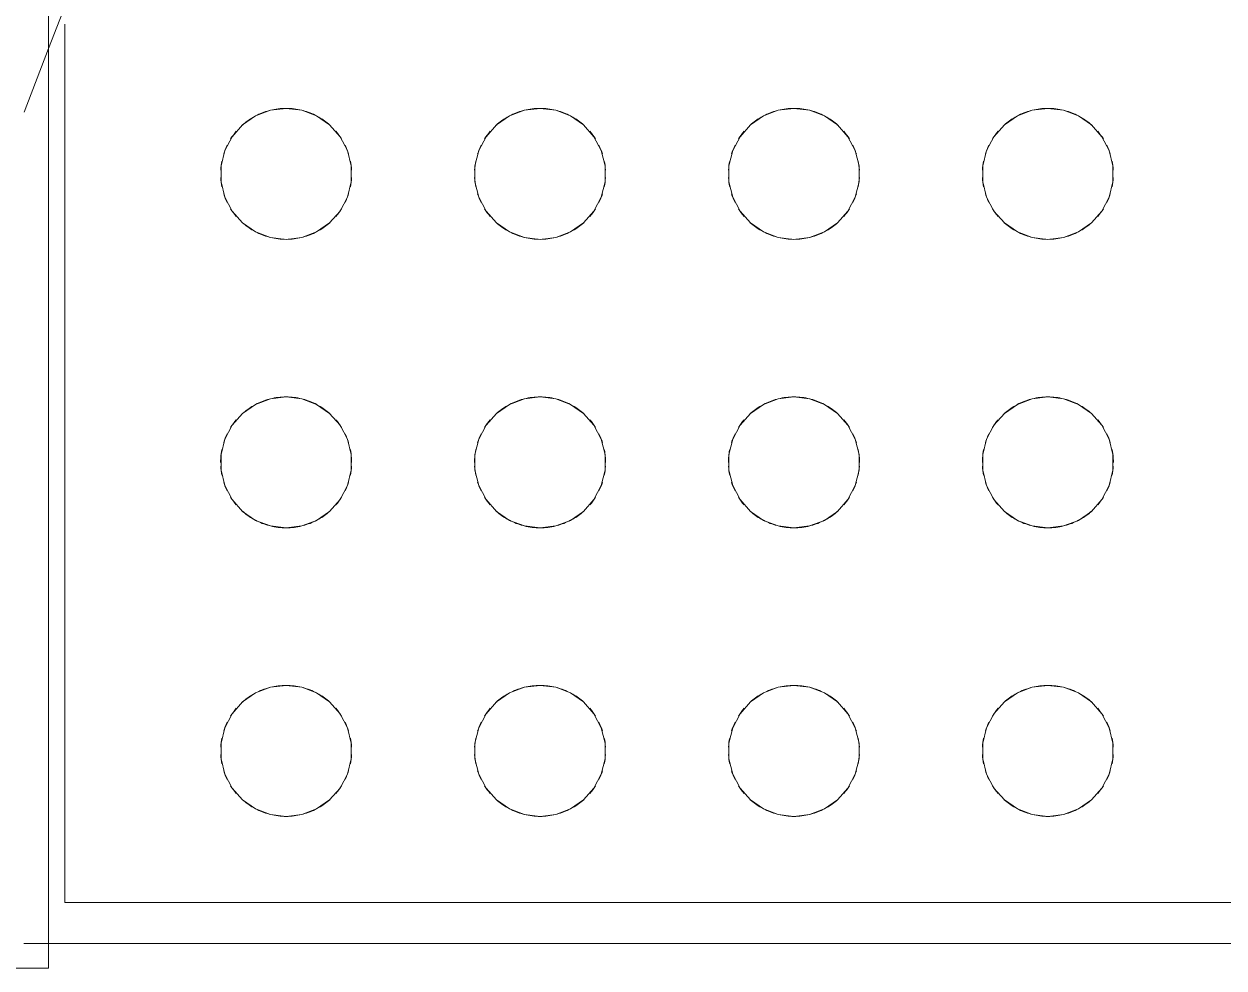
# Model space of a CAD drawing. Header units: metres. Extents: x 147 to 427, y -16 to 162.
# Drawn here: x 177.1036 to 177.2501, y 82.9957 to 83.111 of the extents above; entities that cross this region are included whole.
import ezdxf

# ---------------------------------------------------------------- set-up
doc = ezdxf.new("R2010")
doc.units = ezdxf.units.M
doc.layers.add('P-SANR-FIXT', color=7, linetype='Continuous', lineweight=5)

# ---------------------------------------------------------------- blocks, each defined once
blk = doc.blocks.new('UT_Bebedouro Industrial - UT_Bebedouro Industrial-3662647-BANHEIROS E VESTIÁRIO')
at = {"layer": 'P-SANR-FIXT', "color": 9, "true_color": 0xc0c0c0}
for p, q in [((-0.343, 0.2429999999999996), (-0.343, -0.2430000000000004)), ((-0.343, -0.2430000000000004), (0.343, -0.2430000000000004)), ((-0.34, -0.4900000000000003), (-0.34, -0.2429868228404129)), ((-0.2171874999999019, -0.2481896415831281), (-0.2306532765568542, -0.2430000000001916)), ((-0.3350000000000001, -0.4850000000000004), (-0.3350000000000001, -0.2450000000000004)), ((-0.3350000000000001, -0.2450000000000004), (-0.2276793055229193, -0.2450000000000004))]:
    blk.add_line(p, q, dxfattribs=at)
at = {"layer": 'P-SANR-FIXT', "color": 254, "true_color": 0xd3d3d3}
for p, q in [((-0.343, -0.2430000000000004), (-0.343, 0.2429999999999996)), ((-0.34, -0.2429868228404129), (-0.34, -0.2400000000000004)), ((-0.2306532765568542, -0.2430000000001916), (-0.2384374999998927, -0.240000000000188)), ((0.343, -0.2430000000000004), (-0.343, -0.2430000000000004)), ((-0.34, -0.2429868228404131), (-0.34, -0.4900000000000005)), ((-0.335, -0.4850000000000004), (-0.335, -0.2450000000000006)), ((-0.2276793055229192, -0.2450000000000006), (-0.335, -0.2450000000000006))]:
    blk.add_line(p, q, dxfattribs=at)
at = {"layer": 'P-SANR-FIXT', "color": 254, "true_color": 0xe0e0e0}
blk.add_line((-0.34, -0.2400000000000005), (-0.34, -0.2429868228404131), dxfattribs=at)
at = {"layer": 'P-SANR-FIXT', "color": 9, "true_color": 0xc0c0c0, "flags": 128}
for points in [[(-0.3244757998301549, -0.2720000002093605), (-0.3242433343695634, -0.27008547489506), (-0.3235594480353806, -0.2682822148330103), (-0.3224638858155237, -0.2666950189434342), (-0.3210203178040041, -0.2654161292822113), (-0.3193126389264953, -0.2645198702678772), (-0.3174400932721976, -0.2640583292165761), (-0.3155115063881123, -0.2640583292165761), (-0.3136389607338148, -0.2645198702678772), (-0.3119312818563058, -0.2654161292822113), (-0.3104877138447861, -0.2666950189434341), (-0.3093921516249293, -0.2682822148330103), (-0.3087082652907466, -0.27008547489506), (-0.308475799830155, -0.2720000002093604)], [(-0.2892298331917957, -0.2720000002093605), (-0.288997367731204, -0.27008547489506), (-0.2883134813970214, -0.2682822148330105), (-0.2872179191771645, -0.2666950189434342), (-0.2857743511656449, -0.2654161292822114), (-0.2840666722881359, -0.2645198702678773), (-0.2821941266338382, -0.2640583292165762), (-0.2802655397497531, -0.2640583292165762), (-0.2783929940954554, -0.2645198702678773), (-0.2766853152179465, -0.2654161292822114), (-0.275241747206427, -0.2666950189434342), (-0.2741461849865701, -0.2682822148330105), (-0.2734622986523873, -0.2700854748950601), (-0.2732298331917957, -0.2720000002093605)], [(-0.2539838665534365, -0.2720000002093606), (-0.2537514010928448, -0.2700854748950601), (-0.2530675147586621, -0.2682822148330105), (-0.2519719525388052, -0.2666950189434343), (-0.2505283845272857, -0.2654161292822114), (-0.2488207056497767, -0.2645198702678774), (-0.246948159995479, -0.2640583292165762), (-0.2450195731113939, -0.2640583292165762), (-0.2431470274570962, -0.2645198702678774), (-0.2414393485795872, -0.2654161292822114), (-0.2399957805680677, -0.2666950189434343), (-0.2389002183482108, -0.2682822148330105), (-0.2382163320140281, -0.2700854748950601), (-0.2379838665534365, -0.2720000002093606)], [(-0.308475799830155, -0.2720000002093605), (-0.3087082652907465, -0.273914525523661), (-0.3093921516249293, -0.2757177855857107), (-0.3104877138447861, -0.2773049814752869), (-0.3119312818563058, -0.2785838711365098), (-0.3136389607338148, -0.2794801301508438), (-0.3155115063881124, -0.2799416712021449), (-0.3174400932721976, -0.2799416712021449), (-0.3193126389264954, -0.2794801301508438), (-0.3210203178040043, -0.2785838711365097), (-0.3224638858155237, -0.2773049814752868), (-0.3235594480353807, -0.2757177855857106), (-0.3242433343695634, -0.2739145255236609), (-0.3244757998301549, -0.2720000002093604)], [(-0.2732298331917957, -0.2720000002093607), (-0.2734622986523873, -0.2739145255236611), (-0.2741461849865701, -0.2757177855857108), (-0.275241747206427, -0.277304981475287), (-0.2766853152179465, -0.2785838711365099), (-0.2783929940954554, -0.2794801301508439), (-0.2802655397497532, -0.2799416712021451), (-0.2821941266338384, -0.279941671202145), (-0.284066672288136, -0.2794801301508439), (-0.285774351165645, -0.2785838711365098), (-0.2872179191771645, -0.2773049814752869), (-0.2883134813970214, -0.2757177855857106), (-0.2889973677312042, -0.2739145255236609), (-0.2892298331917957, -0.2720000002093605)], [(-0.2379838665534365, -0.2720000002093607), (-0.2382163320140281, -0.2739145255236612), (-0.2389002183482108, -0.2757177855857109), (-0.2399957805680677, -0.2773049814752871), (-0.2414393485795873, -0.27858387113651), (-0.2431470274570962, -0.2794801301508441), (-0.245019573111394, -0.2799416712021452), (-0.2469481599954792, -0.2799416712021451), (-0.2488207056497768, -0.279480130150844), (-0.2505283845272858, -0.2785838711365099), (-0.2519719525388053, -0.277304981475287), (-0.2530675147586622, -0.2757177855857108), (-0.2537514010928449, -0.273914525523661), (-0.2539838665534365, -0.2720000002093606)], [(-0.324475799830155, -0.3030000000000004), (-0.3242433343695634, -0.3010854746856999), (-0.3235594480353807, -0.2992822146236502), (-0.3224638858155237, -0.297695018734074), (-0.3210203178040041, -0.2964161290728511), (-0.3193126389264954, -0.2955198700585171), (-0.3174400932721976, -0.295058329007216), (-0.3155115063881124, -0.295058329007216), (-0.3136389607338148, -0.2955198700585171), (-0.3119312818563058, -0.2964161290728511), (-0.3104877138447861, -0.2976950187340741), (-0.3093921516249294, -0.2992822146236502), (-0.3087082652907466, -0.3010854746856999), (-0.308475799830155, -0.3030000000000004)], [(-0.2892298331917958, -0.3030000000000004), (-0.2889973677312042, -0.3010854746857), (-0.2883134813970214, -0.2992822146236503), (-0.2872179191771645, -0.2976950187340741), (-0.2857743511656449, -0.2964161290728513), (-0.284066672288136, -0.2955198700585172), (-0.2821941266338384, -0.2950583290072161), (-0.2802655397497532, -0.2950583290072161), (-0.2783929940954556, -0.2955198700585172), (-0.2766853152179465, -0.2964161290728513), (-0.275241747206427, -0.2976950187340741), (-0.2741461849865701, -0.2992822146236503), (-0.2734622986523874, -0.3010854746857), (-0.2732298331917958, -0.3030000000000004)], [(-0.2539838665534366, -0.3030000000000005), (-0.253751401092845, -0.3010854746857001), (-0.2530675147586622, -0.2992822146236505), (-0.2519719525388053, -0.2976950187340742), (-0.2505283845272857, -0.2964161290728514), (-0.2488207056497768, -0.2955198700585173), (-0.2469481599954791, -0.2950583290072162), (-0.245019573111394, -0.2950583290072162), (-0.2431470274570962, -0.2955198700585173), (-0.2414393485795873, -0.2964161290728514), (-0.2399957805680678, -0.2976950187340742), (-0.2389002183482109, -0.2992822146236504), (-0.2382163320140281, -0.3010854746857001), (-0.2379838665534365, -0.3030000000000005)], [(-0.308475799830155, -0.3030000000000005), (-0.3087082652907466, -0.3049145253143009), (-0.3093921516249294, -0.3067177853763506), (-0.3104877138447861, -0.3083049812659269), (-0.3119312818563058, -0.3095838709271497), (-0.3136389607338148, -0.3104801299414838), (-0.3155115063881126, -0.3109416709927849), (-0.3174400932721976, -0.3109416709927849), (-0.3193126389264954, -0.3104801299414838), (-0.3210203178040044, -0.3095838709271496), (-0.3224638858155239, -0.3083049812659268), (-0.3235594480353807, -0.3067177853763505), (-0.3242433343695635, -0.3049145253143008), (-0.324475799830155, -0.3030000000000003)], [(-0.2732298331917958, -0.3030000000000005), (-0.2734622986523874, -0.3049145253143011), (-0.2741461849865701, -0.3067177853763507), (-0.275241747206427, -0.3083049812659269), (-0.2766853152179465, -0.3095838709271498), (-0.2783929940954556, -0.3104801299414839), (-0.2802655397497532, -0.310941670992785), (-0.2821941266338384, -0.310941670992785), (-0.2840666722881362, -0.3104801299414838), (-0.285774351165645, -0.3095838709271497), (-0.2872179191771647, -0.3083049812659268), (-0.2883134813970216, -0.3067177853763506), (-0.2889973677312042, -0.3049145253143009), (-0.2892298331917958, -0.3030000000000004)], [(-0.2379838665534365, -0.3030000000000006), (-0.2382163320140281, -0.3049145253143011), (-0.2389002183482109, -0.3067177853763509), (-0.2399957805680678, -0.308304981265927), (-0.2414393485795873, -0.30958387092715), (-0.2431470274570963, -0.310480129941484), (-0.2450195731113941, -0.3109416709927851), (-0.2469481599954792, -0.3109416709927851), (-0.2488207056497769, -0.310480129941484), (-0.2505283845272859, -0.3095838709271498), (-0.2519719525388054, -0.308304981265927), (-0.2530675147586623, -0.3067177853763507), (-0.253751401092845, -0.3049145253143009), (-0.2539838665534366, -0.3030000000000005)], [(-0.3244757998301552, -0.3339999997906404), (-0.3242433343695635, -0.3320854744763399), (-0.3235594480353807, -0.3302822144142902), (-0.3224638858155239, -0.3286950185247141), (-0.3210203178040044, -0.3274161288634911), (-0.3193126389264954, -0.3265198698491571), (-0.3174400932721977, -0.326058328797856), (-0.3155115063881126, -0.326058328797856), (-0.3136389607338148, -0.326519869849157), (-0.3119312818563059, -0.3274161288634911), (-0.3104877138447863, -0.3286950185247139), (-0.3093921516249294, -0.3302822144142902), (-0.3087082652907466, -0.3320854744763399), (-0.308475799830155, -0.3339999997906402)], [(-0.2892298331917958, -0.3339999997906405), (-0.2889973677312043, -0.33208547447634), (-0.2883134813970216, -0.3302822144142903), (-0.2872179191771647, -0.3286950185247142), (-0.285774351165645, -0.3274161288634913), (-0.2840666722881362, -0.3265198698491572), (-0.2821941266338384, -0.3260583287978561), (-0.2802655397497532, -0.3260583287978561), (-0.2783929940954556, -0.3265198698491571), (-0.2766853152179465, -0.3274161288634913), (-0.2752417472064271, -0.3286950185247141), (-0.2741461849865702, -0.3302822144142903), (-0.2734622986523874, -0.33208547447634), (-0.2732298331917958, -0.3339999997906404)], [(-0.2539838665534366, -0.3339999997906407), (-0.253751401092845, -0.3320854744763401), (-0.2530675147586623, -0.3302822144142905), (-0.2519719525388054, -0.3286950185247143), (-0.2505283845272859, -0.3274161288634914), (-0.2488207056497769, -0.3265198698491574), (-0.2469481599954792, -0.3260583287978562), (-0.2450195731113941, -0.3260583287978562), (-0.2431470274570964, -0.3265198698491572), (-0.2414393485795873, -0.3274161288634914), (-0.2399957805680678, -0.3286950185247142), (-0.238900218348211, -0.3302822144142905), (-0.2382163320140283, -0.3320854744763401), (-0.2379838665534366, -0.3339999997906405)], [(-0.308475799830155, -0.3339999997906404), (-0.3087082652907466, -0.3359145251049409), (-0.3093921516249294, -0.3377177851669905), (-0.3104877138447863, -0.3393049810565667), (-0.3119312818563059, -0.3405838707177896), (-0.3136389607338148, -0.3414801297321237), (-0.3155115063881126, -0.3419416707834248), (-0.3174400932721977, -0.3419416707834248), (-0.3193126389264954, -0.3414801297321237), (-0.3210203178040044, -0.3405838707177895), (-0.322463885815524, -0.3393049810565667), (-0.3235594480353807, -0.3377177851669904), (-0.3242433343695635, -0.3359145251049408), (-0.3244757998301552, -0.3339999997906402)], [(-0.2732298331917958, -0.3339999997906405), (-0.2734622986523874, -0.335914525104941), (-0.2741461849865702, -0.3377177851669907), (-0.2752417472064271, -0.3393049810565668), (-0.2766853152179467, -0.3405838707177898), (-0.2783929940954556, -0.3414801297321239), (-0.2802655397497534, -0.3419416707834249), (-0.2821941266338385, -0.3419416707834249), (-0.2840666722881362, -0.3414801297321238), (-0.2857743511656452, -0.3405838707177896), (-0.2872179191771647, -0.3393049810565668), (-0.2883134813970216, -0.3377177851669905), (-0.2889973677312043, -0.335914525104941), (-0.2892298331917958, -0.3339999997906404)], [(-0.2379838665534366, -0.3339999997906407), (-0.2382163320140283, -0.3359145251049411), (-0.238900218348211, -0.3377177851669908), (-0.2399957805680679, -0.339304981056567), (-0.2414393485795874, -0.3405838707177899), (-0.2431470274570964, -0.3414801297321239), (-0.2450195731113941, -0.3419416707834251), (-0.2469481599954793, -0.3419416707834251), (-0.248820705649777, -0.3414801297321239), (-0.2505283845272859, -0.3405838707177898), (-0.2519719525388054, -0.339304981056567), (-0.2530675147586623, -0.3377177851669907), (-0.2537514010928451, -0.3359145251049411), (-0.2539838665534366, -0.3339999997906405)], [(-0.3244757998301552, -0.3649999995812802), (-0.3242433343695635, -0.3630854742669797), (-0.3235594480353807, -0.3612822142049301), (-0.322463885815524, -0.3596950183153539), (-0.3210203178040044, -0.3584161286541309), (-0.3193126389264954, -0.3575198696397969), (-0.3174400932721977, -0.3570583285884958), (-0.3155115063881126, -0.3570583285884958), (-0.3136389607338149, -0.3575198696397969), (-0.311931281856306, -0.3584161286541309), (-0.3104877138447864, -0.3596950183153539), (-0.3093921516249294, -0.36128221420493), (-0.3087082652907468, -0.3630854742669797), (-0.3084757998301551, -0.36499999958128)], [(-0.289229833191796, -0.3649999995812803), (-0.2889973677312043, -0.3630854742669799), (-0.2883134813970216, -0.3612822142049302), (-0.2872179191771648, -0.359695018315354), (-0.2857743511656452, -0.358416128654131), (-0.2840666722881362, -0.357519869639797), (-0.2821941266338385, -0.3570583285884959), (-0.2802655397497534, -0.3570583285884959), (-0.2783929940954556, -0.3575198696397969), (-0.2766853152179467, -0.358416128654131), (-0.2752417472064271, -0.3596950183153539), (-0.2741461849865702, -0.3612822142049302), (-0.2734622986523875, -0.3630854742669798), (-0.2732298331917959, -0.3649999995812802)], [(-0.2539838665534367, -0.3649999995812804), (-0.2537514010928451, -0.36308547426698), (-0.2530675147586623, -0.3612822142049303), (-0.2519719525388054, -0.3596950183153541), (-0.2505283845272859, -0.3584161286541312), (-0.248820705649777, -0.3575198696397972), (-0.2469481599954793, -0.3570583285884961), (-0.2450195731113941, -0.3570583285884961), (-0.2431470274570964, -0.357519869639797), (-0.2414393485795875, -0.3584161286541312), (-0.2399957805680679, -0.3596950183153541), (-0.238900218348211, -0.3612822142049303), (-0.2382163320140283, -0.36308547426698), (-0.2379838665534367, -0.3649999995812803)], [(-0.3084757998301551, -0.3649999995812802), (-0.3087082652907466, -0.3669145248955807), (-0.3093921516249294, -0.3687177849576304), (-0.3104877138447864, -0.3703049808472066), (-0.3119312818563059, -0.3715838705084295), (-0.3136389607338149, -0.3724801295227636), (-0.3155115063881126, -0.3729416705740647), (-0.3174400932721979, -0.3729416705740647), (-0.3193126389264955, -0.3724801295227635), (-0.3210203178040044, -0.3715838705084294), (-0.322463885815524, -0.3703049808472066), (-0.3235594480353809, -0.3687177849576302), (-0.3242433343695635, -0.3669145248955806), (-0.3244757998301552, -0.36499999958128)], [(-0.2732298331917959, -0.3649999995812803), (-0.2734622986523875, -0.3669145248955808), (-0.2741461849865702, -0.3687177849576305), (-0.2752417472064272, -0.3703049808472067), (-0.2766853152179467, -0.3715838705084296), (-0.2783929940954557, -0.3724801295227637), (-0.2802655397497534, -0.3729416705740647), (-0.2821941266338385, -0.3729416705740647), (-0.2840666722881362, -0.3724801295227636), (-0.2857743511656452, -0.3715838705084294), (-0.2872179191771648, -0.3703049808472066), (-0.2883134813970216, -0.3687177849576304), (-0.2889973677312043, -0.3669145248955807), (-0.289229833191796, -0.3649999995812802)], [(-0.2379838665534367, -0.3649999995812804), (-0.2382163320140283, -0.366914524895581), (-0.238900218348211, -0.3687177849576306), (-0.2399957805680679, -0.3703049808472069), (-0.2414393485795875, -0.3715838705084297), (-0.2431470274570964, -0.3724801295227638), (-0.2450195731113942, -0.3729416705740649), (-0.2469481599954793, -0.3729416705740649), (-0.248820705649777, -0.3724801295227637), (-0.250528384527286, -0.3715838705084296), (-0.2519719525388054, -0.3703049808472068), (-0.2530675147586623, -0.3687177849576305), (-0.2537514010928451, -0.3669145248955809), (-0.2539838665534367, -0.3649999995812803)]]:
    blk.add_lwpolyline(points, dxfattribs=at)
at = {"layer": 'P-SANR-FIXT', "color": 9, "true_color": 0xc0c0c0}
for centre, radius, start, end in [((-0.3164757998301549, -0.2720000002093605), 0.007999999999999986, 107.7069173257261, 115.8856263351535), ((-0.3164757998301549, -0.2720000002093605), 0.007999999999999972, 93.20967103862401, 101.3152380243444), ((-0.3164757998301549, -0.2720000002093605), 0.007999999999999983, 78.68476197553976, 86.79032896136921), ((-0.3164757998301549, -0.2720000002093605), 0.007999999999999952, 64.11437366471422, 72.29308267424047), ((-0.2812298331917957, -0.2720000002093607), 0.007999999999999959, 107.706917325732, 115.8856263352432), ((-0.2812298331917957, -0.2720000002093607), 0.007999999999999972, 93.20967103862401, 101.3152380244368), ((-0.2812298331917957, -0.2720000002093607), 0.00799999999999996, 78.68476197556284, 86.00328436340429), ((-0.2812298331917957, -0.2720000002093607), 0.007999999999999967, 64.11437366472312, 72.29308267426764), ((-0.2459838665534365, -0.2720000002093608), 0.007999999999999952, 107.706917325726, 115.8856263352524), ((-0.2459838665534365, -0.2720000002093608), 0.007999999999999995, 93.20967103863057, 101.3152380244598), ((-0.2459838665534365, -0.2720000002093608), 0.007999999999999988, 78.68476197556286, 86.79032896137541), ((-0.2459838665534365, -0.2720000002093608), 0.00799999999999999, 64.11437366471408, 72.29308267427376), ((-0.3164757998301549, -0.2720000002093605), 0.008000000000000028, 122.1858768846306, 130.539807551133), ((-0.3164757998301549, -0.2720000002093605), 0.008000000000000021, 49.46019244875128, 57.81412311544589), ((-0.2812298331917957, -0.2720000002093607), 0.007999999999999943, 122.1858768844773, 130.5398075515551), ((-0.2812298331917957, -0.2720000002093607), 0.007999999999999981, 49.46019244855956, 57.81412311544558), ((-0.2459838665534365, -0.2720000002093608), 0.007999999999999983, 122.1858768844773, 130.5398075514784), ((-0.2459838665534365, -0.2720000002093608), 0.007999999999999983, 49.46019244875141, 57.81412311540709), ((-0.3164757998301549, -0.2720000002093605), 0.00799999999999997, 229.4601924491727, 237.8141231152528), ((-0.3164757998301549, -0.2720000002093605), 0.00799999999999999, 302.1858768847835, 310.5398075508643), ((-0.2812298331917957, -0.2720000002093607), 0.007999999999999998, 229.4601924487125, 237.8141231154071), ((-0.2812298331917957, -0.2720000002093607), 0.008000000000000037, 302.1858768847834, 310.5398075509408), ((-0.2459838665534365, -0.2720000002093608), 0.007999999999999985, 229.4601924491344, 237.8141231152535), ((-0.2459838665534365, -0.2720000002093608), 0.008000000000000014, 302.1858768847834, 310.5398075508642), ((-0.3164757998301549, -0.2720000002093605), 0.00799999999999997, 244.1143736651744, 252.2930826742071), ((-0.3164757998301549, -0.2720000002093605), 0.00800000000000007, 287.7069173256596, 295.8856263351857), ((-0.2812298331917957, -0.2720000002093607), 0.008000000000000002, 244.1143736649534, 252.2930826743662), ((-0.2812298331917957, -0.2720000002093607), 0.008000000000000028, 287.7069173256326, 295.8856263351768), ((-0.2459838665534365, -0.2720000002093608), 0.007999999999999998, 244.1143736649445, 252.2930826743392), ((-0.2459838665534365, -0.2720000002093608), 0.008000000000000018, 287.7069173258571, 295.8856263348235), ((-0.3164757998301549, -0.2720000002093605), 0.008000000000000026, 258.6847619755622, 266.790328961283), ((-0.3164757998301549, -0.2720000002093605), 0.007999999999999988, 273.2096710384767, 281.3152380247351), ((-0.2812298331917957, -0.2720000002093607), 0.008000000000000038, 258.6847619754705, 266.7903289612833), ((-0.2812298331917957, -0.2720000002093607), 0.008000000000000024, 273.9967156365946, 281.3152380244363), ((-0.2459838665534365, -0.2720000002093608), 0.008000000000000007, 258.6847619753552, 266.790328961522), ((-0.2459838665534365, -0.2720000002093608), 0.00800000000000001, 273.2096710389304, 281.315238024252), ((-0.316475799830155, -0.3030000000000004), 0.007999999999999986, 107.7069173257261, 115.8856263351535), ((-0.316475799830155, -0.3030000000000004), 0.007999999999999995, 93.2096710384707, 101.3152380246207), ((-0.316475799830155, -0.3030000000000004), 0.00799999999999998, 78.68476197572424, 86.79032896112356), ((-0.316475799830155, -0.3030000000000004), 0.007999999999999967, 64.11437366481324, 72.29308267427389), ((-0.2812298331917958, -0.3030000000000005), 0.00800000000000001, 107.7069173257319, 115.8856263352433), ((-0.2812298331917958, -0.3030000000000005), 0.008000000000000016, 93.20967103840938, 101.3152380246208), ((-0.2812298331917958, -0.3030000000000005), 0.00799999999999996, 78.68476197556285, 86.00328436340429), ((-0.2812298331917958, -0.3030000000000005), 0.007999999999999967, 64.11437366472315, 72.29308267426767), ((-0.2459838665534365, -0.3030000000000007), 0.008000000000000004, 107.7069173257259, 115.8856263352524), ((-0.2459838665534365, -0.3030000000000007), 0.007999999999999997, 93.20967103863077, 101.3152380245518), ((-0.2459838665534365, -0.3030000000000007), 0.007999999999999983, 78.68476197556306, 86.79032896137561), ((-0.2459838665534365, -0.3030000000000007), 0.007999999999999997, 64.11437366484601, 72.29308267427376), ((-0.316475799830155, -0.3030000000000004), 0.008000000000000028, 122.1858768846306, 130.5398075511332), ((-0.316475799830155, -0.3030000000000004), 0.007999999999999985, 49.4601924487516, 57.8141231154457), ((-0.2812298331917958, -0.3030000000000005), 0.007999999999999943, 122.1858768844774, 130.539807551555), ((-0.2812298331917958, -0.3030000000000005), 0.007999999999999981, 49.46019244855956, 57.81412311544535), ((-0.2459838665534365, -0.3030000000000007), 0.007999999999999983, 122.1858768844773, 130.5398075514787), ((-0.2459838665534365, -0.3030000000000007), 0.007999999999999983, 49.46019244875143, 57.81412311540714), ((-0.316475799830155, -0.3030000000000004), 0.008000000000000024, 229.4601924491343, 237.814123115215), ((-0.316475799830155, -0.3030000000000004), 0.00799999999999999, 302.1858768847835, 310.5398075508645), ((-0.2812298331917958, -0.3030000000000005), 0.007999999999999998, 229.4601924487125, 237.8141231154068), ((-0.2812298331917958, -0.3030000000000005), 0.008000000000000037, 302.1858768847834, 310.5398075509406), ((-0.2459838665534365, -0.3030000000000007), 0.007999999999999965, 229.4601924491342, 237.8141231152531), ((-0.2459838665534365, -0.3030000000000007), 0.008000000000000014, 302.1858768847834, 310.5398075508643), ((-0.316475799830155, -0.3030000000000004), 0.007999999999999976, 244.1143736650431, 252.2930826742403), ((-0.316475799830155, -0.3030000000000004), 0.008000000000000004, 287.7069173256267, 295.8856263352847), ((-0.2812298331917958, -0.3030000000000005), 0.008000000000000018, 244.1143736647228, 252.2930826743662), ((-0.2812298331917958, -0.3030000000000005), 0.008000000000000018, 287.7069173255996, 295.8856263352754), ((-0.2459838665534365, -0.3030000000000007), 0.007999999999999991, 244.1143736648125, 252.2930826743716), ((-0.2459838665534365, -0.3030000000000007), 0.007999999999999993, 287.7069173257912, 295.8856263349554), ((-0.316475799830155, -0.3030000000000004), 0.007999999999999991, 258.6847619756546, 266.7903289612829), ((-0.316475799830155, -0.3030000000000004), 0.007999999999999964, 273.209671038722, 281.3152380244595), ((-0.2812298331917958, -0.3030000000000005), 0.008000000000000016, 258.6847619755625, 266.7903289612833), ((-0.2812298331917958, -0.3030000000000005), 0.008000000000000024, 273.9967156365945, 281.3152380246203), ((-0.2459838665534365, -0.3030000000000007), 0.007999999999999988, 258.6847619755392, 266.7903289612765), ((-0.2459838665534365, -0.3030000000000007), 0.007999999999999991, 273.2096710384699, 281.3152380247123), ((-0.3164757998301551, -0.3339999997906404), 0.008000000000000028, 107.706917325693, 115.8856263353845), ((-0.3164757998301551, -0.3339999997906404), 0.008000000000000028, 93.20967103871637, 101.3152380243451), ((-0.3164757998301551, -0.3339999997906404), 0.007999999999999983, 78.68476197553976, 86.79032896136924), ((-0.3164757998301551, -0.3339999997906404), 0.008000000000000009, 64.11437366458307, 72.29308267427385), ((-0.2812298331917958, -0.3339999997906405), 0.00800000000000001, 107.7069173257319, 115.8856263352433), ((-0.2812298331917958, -0.3339999997906405), 0.007999999999999972, 93.20967103862401, 101.3152380243447), ((-0.2812298331917958, -0.3339999997906405), 0.008000000000000016, 78.68476197556294, 86.00328436340469), ((-0.2812298331917958, -0.3339999997906405), 0.007999999999999991, 64.11437366472362, 72.29308267426799), ((-0.2459838665534366, -0.3339999997906407), 0.00800000000000001, 107.7069173256933, 115.8856263353515), ((-0.2459838665534366, -0.3339999997906407), 0.008000000000000031, 93.20967103887644, 101.3152380241838), ((-0.2459838665534366, -0.3339999997906407), 0.007999999999999983, 78.68476197556306, 86.79032896137598), ((-0.2459838665534366, -0.3339999997906407), 0.007999999999999988, 64.11437366461578, 72.29308267430673), ((-0.3164757998301551, -0.3339999997906404), 0.00800000000000002, 122.1858768844774, 130.5398075513635), ((-0.3164757998301551, -0.3339999997906404), 0.007999999999999985, 49.46019244875147, 57.81412311544579), ((-0.2812298331917958, -0.3339999997906405), 0.00800000000000002, 122.1858768844775, 130.5398075515551), ((-0.2812298331917958, -0.3339999997906405), 0.007999999999999981, 49.46019244855956, 57.81412311544589), ((-0.2459838665534366, -0.3339999997906407), 0.00800000000000001, 122.1858768844775, 130.5398075514786), ((-0.2459838665534366, -0.3339999997906407), 0.008000000000000024, 49.46019244875146, 57.81412311540748), ((-0.3164757998301551, -0.3339999997906404), 0.007999999999999986, 229.460192449326, 237.8141231152534), ((-0.3164757998301551, -0.3339999997906404), 0.007999999999999952, 244.1143736647138, 252.2930826743056), ((-0.3164757998301551, -0.3339999997906404), 0.007999999999999983, 287.706917325659, 295.8856263351856), ((-0.3164757998301551, -0.3339999997906404), 0.008000000000000037, 302.1858768847834, 310.5398075508638), ((-0.2812298331917958, -0.3339999997906405), 0.007999999999999998, 229.4601924487126, 237.8141231154069), ((-0.2812298331917958, -0.3339999997906405), 0.007999999999999983, 244.1143736648217, 252.2930826743002), ((-0.2812298331917958, -0.3339999997906405), 0.007999999999999976, 287.7069173256326, 295.8856263351768), ((-0.2812298331917958, -0.3339999997906405), 0.00799999999999999, 302.1858768847835, 310.5398075509407), ((-0.2459838665534366, -0.3339999997906407), 0.007999999999999965, 229.4601924491344, 237.8141231152531), ((-0.2459838665534366, -0.3339999997906407), 0.00799999999999998, 244.1143736651419, 252.2930826741739), ((-0.2459838665534366, -0.3339999997906407), 0.008000000000000009, 287.7069173258569, 295.8856263348237), ((-0.2459838665534366, -0.3339999997906407), 0.007999999999999988, 302.1858768848217, 310.5398075507104), ((-0.3164757998301551, -0.3339999997906404), 0.007999999999999991, 258.6847619756546, 266.7903289612829), ((-0.3164757998301551, -0.3339999997906404), 0.007999999999999964, 273.209671038722, 281.315238024459), ((-0.2812298331917958, -0.3339999997906405), 0.008000000000000016, 258.6847619755625, 266.7903289612829), ((-0.2812298331917958, -0.3339999997906405), 0.008000000000000024, 273.9967156365946, 281.3152380246203), ((-0.2459838665534366, -0.3339999997906407), 0.008000000000000002, 258.6847619752631, 266.7903289615218), ((-0.2459838665534366, -0.3339999997906407), 0.007999999999999962, 273.2096710384698, 281.3152380247121), ((-0.3164757998301551, -0.3649999995812803), 0.008000000000000057, 107.7069173257263, 115.8856263353843), ((-0.3164757998301551, -0.3649999995812803), 0.008000000000000028, 93.20967103871637, 101.3152380244371), ((-0.3164757998301551, -0.3649999995812803), 0.007999999999999972, 78.68476197554014, 86.79032896136964), ((-0.3164757998301551, -0.3649999995812803), 0.008000000000000052, 64.11437366471453, 72.29308267424096), ((-0.2812298331917959, -0.3649999995812803), 0.008000000000000018, 107.7069173258967, 115.8856263350131), ((-0.2812298331917959, -0.3649999995812803), 0.008000000000000031, 93.20967103862439, 101.3152380245291), ((-0.2812298331917959, -0.3649999995812803), 0.008000000000000012, 78.68476197574738, 86.0032843634047), ((-0.2812298331917959, -0.3649999995812803), 0.007999999999999972, 64.11437366459178, 72.293082674301), ((-0.2459838665534367, -0.3649999995812804), 0.007999999999999986, 107.7069173257261, 115.8856263353516), ((-0.2459838665534367, -0.3649999995812804), 0.00799999999999997, 93.20967103863077, 101.3152380244601), ((-0.2459838665534367, -0.3649999995812804), 0.007999999999999964, 78.68476197574712, 86.7903289611301), ((-0.2459838665534367, -0.3649999995812804), 0.007999999999999983, 64.11437366474742, 72.29308267427382), ((-0.3164757998301551, -0.3649999995812803), 0.00800000000000002, 122.1858768844774, 130.5398075513632), ((-0.3164757998301551, -0.3649999995812803), 0.008000000000000028, 49.46019244875161, 57.81412311544592), ((-0.2812298331917959, -0.3649999995812803), 0.00800000000000005, 122.1858768844777, 130.5398075515551), ((-0.2812298331917959, -0.3649999995812803), 0.007999999999999981, 49.46019244855967, 57.81412311544577), ((-0.2459838665534367, -0.3649999995812804), 0.00800000000000002, 122.1858768844775, 130.5398075514786), ((-0.2459838665534367, -0.3649999995812804), 0.008000000000000004, 49.46019244875151, 57.81412311544596), ((-0.3164757998301551, -0.3649999995812803), 0.007999999999999938, 229.4601924487507, 237.8141231154445), ((-0.3164757998301551, -0.3649999995812803), 0.007999999999999941, 302.1858768845531, 310.5398075510939), ((-0.2812298331917959, -0.3649999995812803), 0.007999999999999997, 229.460192448904, 237.814123115445), ((-0.2812298331917959, -0.3649999995812803), 0.00799999999999999, 302.1858768847835, 310.539807550941), ((-0.2459838665534367, -0.3649999995812804), 0.007999999999999983, 229.4601924491342, 237.8141231152534), ((-0.2459838665534367, -0.3649999995812804), 0.008000000000000012, 302.1858768848215, 310.5398075507103), ((-0.3164757998301551, -0.3649999995812803), 0.00799999999999996, 244.1143736646145, 252.2930826743056), ((-0.3164757998301551, -0.3649999995812803), 0.008000000000000026, 258.6847619755622, 266.7903289612829), ((-0.3164757998301551, -0.3649999995812803), 0.00799999999999993, 273.2096710384764, 281.3152380247352), ((-0.3164757998301551, -0.3649999995812803), 0.007999999999999941, 287.7069173256921, 295.8856263353505), ((-0.2812298331917959, -0.3649999995812803), 0.00800000000000001, 244.114373665019, 252.2930826741353), ((-0.2812298331917959, -0.3649999995812803), 0.007999999999999969, 258.6847619757466, 266.7903289610682), ((-0.2812298331917959, -0.3649999995812803), 0.007999999999999964, 273.9967156365942, 281.315238024436), ((-0.2812298331917959, -0.3649999995812803), 0.007999999999999959, 287.7069173256323, 295.8856263352754), ((-0.2459838665534367, -0.3649999995812804), 0.007999999999999985, 244.1143736650102, 252.2930826742073), ((-0.2459838665534367, -0.3649999995812804), 0.007999999999999986, 258.6847619756314, 266.7903289612765), ((-0.2459838665534367, -0.3649999995812804), 0.008000000000000024, 273.2096710387156, 281.3152380245281), ((-0.2459838665534367, -0.3649999995812804), 0.007999999999999993, 287.7069173257912, 295.8856263349554)]:
    blk.add_arc(centre, radius, start, end, dxfattribs=at)
at = {"layer": 'P-SANR-FIXT', "color": 254, "true_color": 0xd3d3d3}
for centre, radius, start, end in [((-0.2812298331917957, -0.2720000002093607), 0.007999999999999976, 86.00328436340429, 89.9999999999996), ((-0.3164757998301549, -0.2720000002093605), 0.007999999999999965, 138.1856119843268, 149.9999999999995), ((-0.3164757998301549, -0.2720000002093605), 0.007999999999999955, 29.99999999999986, 41.8143880156724), ((-0.2812298331917957, -0.2720000002093607), 0.008000000000000007, 138.1856119843269, 149.9999999999994), ((-0.2812298331917957, -0.2720000002093607), 0.008000000000000004, 29.99999999999982, 41.81438801567285), ((-0.2459838665534365, -0.2720000002093608), 0.008000000000000005, 138.1856119843268, 149.9999999999993), ((-0.2459838665534365, -0.2720000002093608), 0.008000000000000004, 29.99999999999982, 41.81438801567271), ((-0.3164757998301549, -0.2720000002093605), 0.007999999999999998, 152.1940058225827, 164.9999999999996), ((-0.3164757998301549, -0.2720000002093605), 0.007999999999999967, 14.99999999999998, 27.80599417741698), ((-0.2812298331917957, -0.2720000002093607), 0.007999999999999972, 152.194005822583, 164.9999999999996), ((-0.2812298331917957, -0.2720000002093607), 0.008000000000000005, 14.99999999999985, 27.80599417741675), ((-0.2459838665534365, -0.2720000002093608), 0.007999999999999962, 152.1940058225827, 164.9999999999998), ((-0.2459838665534365, -0.2720000002093608), 0.007999999999999986, 14.99999999999987, 27.80599417741704), ((-0.3164757998301549, -0.2720000002093605), 0.008000000000000033, 166.1303291537445, 179.9999999999996), ((-0.3164757998301549, -0.2720000002093605), 0.008000000000000007, 0, 13.86967084625502), ((-0.2812298331917957, -0.2720000002093607), 0.007999999999999965, 166.1303291537445, 179.9999999999996), ((-0.2812298331917957, -0.2720000002093607), 0.008000000000000007, 0, 13.86967084625502), ((-0.2459838665534365, -0.2720000002093608), 0.007999999999999993, 166.1303291537445, 179.9999999999996), ((-0.2459838665534365, -0.2720000002093608), 0.008000000000000035, 0, 13.86967084625507), ((-0.3164757998301549, -0.2720000002093605), 0.008000000000000007, 179.9999999999996, 193.8696708462568), ((-0.3164757998301549, -0.2720000002093605), 0.008000000000000005, 346.1303291537417, 359.9999999999989), ((-0.2812298331917957, -0.2720000002093607), 0.007999999999999981, 179.9999999999998, 193.869670846257), ((-0.2812298331917957, -0.2720000002093607), 0.008000000000000073, 346.1303291537417, 359.9999999999989), ((-0.2459838665534365, -0.2720000002093608), 0.007999999999999974, 179.9999999999997, 193.8696708462568), ((-0.2459838665534365, -0.2720000002093608), 0.008000000000000038, 346.1303291537418, 359.9999999999992), ((-0.3164757998301549, -0.2720000002093605), 0.007999999999999952, 194.9999999999991, 207.8059941773832), ((-0.3164757998301549, -0.2720000002093605), 0.008000000000000023, 332.1940058226152, 344.9999999999989), ((-0.2812298331917957, -0.2720000002093607), 0.007999999999999967, 194.9999999999992, 207.8059941773832), ((-0.2812298331917957, -0.2720000002093607), 0.00800000000000005, 332.1940058226151, 344.9999999999994), ((-0.2459838665534365, -0.2720000002093608), 0.007999999999999986, 194.9999999999992, 207.8059941773834), ((-0.2459838665534365, -0.2720000002093608), 0.008000000000000012, 332.1940058226151, 344.9999999999994), ((-0.3164757998301549, -0.2720000002093605), 0.008000000000000031, 209.9999999999993, 221.8143880156338), ((-0.3164757998301549, -0.2720000002093605), 0.007999999999999985, 318.1856119843646, 329.9999999999993), ((-0.2812298331917957, -0.2720000002093607), 0.007999999999999955, 209.9999999999994, 221.814388015634), ((-0.2812298331917957, -0.2720000002093607), 0.008000000000000064, 318.1856119843645, 329.9999999999991), ((-0.2459838665534365, -0.2720000002093608), 0.00799999999999998, 209.9999999999994, 221.8143880156339), ((-0.2459838665534365, -0.2720000002093608), 0.008000000000000024, 318.1856119843645, 329.9999999999991), ((-0.2812298331917957, -0.2720000002093607), 0.008000000000000007, 269.9999999999992, 273.9967156365946), ((-0.2812298331917958, -0.3030000000000005), 0.007999999999999976, 86.00328436340429, 89.9999999999996), ((-0.316475799830155, -0.3030000000000004), 0.007999999999999965, 138.1856119843271, 149.9999999999999), ((-0.316475799830155, -0.3030000000000004), 0.007999999999999955, 30.00000000000001, 41.81438801567229), ((-0.2812298331917958, -0.3030000000000005), 0.008000000000000007, 138.1856119843271, 149.9999999999999), ((-0.2812298331917958, -0.3030000000000005), 0.008000000000000004, 29.99999999999997, 41.81438801567302), ((-0.2459838665534365, -0.3030000000000007), 0.008000000000000047, 138.185611984327, 149.9999999999995), ((-0.2459838665534365, -0.3030000000000007), 0.007999999999999991, 29.99999999999988, 41.8143880156728), ((-0.316475799830155, -0.3030000000000004), 0.007999999999999998, 152.1940058225831, 165.0000000000001), ((-0.316475799830155, -0.3030000000000004), 0.007999999999999981, 14.99999999999955, 27.80599417741691), ((-0.2812298331917958, -0.3030000000000005), 0.007999999999999998, 152.1940058225827, 165), ((-0.2812298331917958, -0.3030000000000005), 0.008000000000000021, 14.99999999999997, 27.80599417741696), ((-0.2459838665534365, -0.3030000000000007), 0.008000000000000023, 152.1940058225831, 165.0000000000001), ((-0.2459838665534365, -0.3030000000000007), 0.007999999999999993, 14.99999999999988, 27.80599417741681), ((-0.316475799830155, -0.3030000000000004), 0.008000000000000033, 166.130329153745, 180), ((-0.316475799830155, -0.3030000000000004), 0.008000000000000007, 0, 13.86967084625464), ((-0.2812298331917958, -0.3030000000000005), 0.007999999999999965, 166.130329153745, 180), ((-0.2812298331917958, -0.3030000000000005), 0.008000000000000007, 0, 13.86967084625502), ((-0.2459838665534365, -0.3030000000000007), 0.008, 166.1303291537449, 179.9999999999996), ((-0.2459838665534365, -0.3030000000000007), 0.008000000000000007, 0, 13.86967084625502), ((-0.316475799830155, -0.3030000000000004), 0.008000000000000035, 179.9999999999998, 193.8696708462573), ((-0.316475799830155, -0.3030000000000004), 0.007999999999999952, 346.1303291537417, 359.9999999999989), ((-0.2812298331917958, -0.3030000000000005), 0.008000000000000007, 180, 193.8696708462568), ((-0.2812298331917958, -0.3030000000000005), 0.008000000000000005, 346.1303291537417, 359.9999999999989), ((-0.2459838665534365, -0.3030000000000007), 0.00799999999999995, 179.9999999999997, 193.8696708462573), ((-0.2459838665534365, -0.3030000000000007), 0.008000000000000005, 346.1303291537417, 359.9999999999989), ((-0.316475799830155, -0.3030000000000004), 0.007999999999999952, 194.9999999999995, 207.8059941773832), ((-0.316475799830155, -0.3030000000000004), 0.008000000000000023, 332.1940058226148, 344.9999999999989), ((-0.2812298331917958, -0.3030000000000005), 0.008000000000000021, 194.9999999999995, 207.8059941773837), ((-0.2812298331917958, -0.3030000000000005), 0.00800000000000005, 332.194005822615, 344.9999999999989), ((-0.2459838665534365, -0.3030000000000007), 0.007999999999999986, 194.9999999999995, 207.8059941773832), ((-0.2459838665534365, -0.3030000000000007), 0.008000000000000012, 332.1940058226151, 344.9999999999992), ((-0.316475799830155, -0.3030000000000004), 0.008000000000000004, 209.9999999999992, 221.814388015634), ((-0.316475799830155, -0.3030000000000004), 0.008000000000000026, 318.1856119843645, 329.9999999999987), ((-0.2812298331917958, -0.3030000000000005), 0.007999999999999955, 209.9999999999994, 221.8143880156338), ((-0.2812298331917958, -0.3030000000000005), 0.008000000000000026, 318.1856119843645, 329.9999999999991), ((-0.2459838665534365, -0.3030000000000007), 0.00799999999999998, 209.9999999999992, 221.8143880156338), ((-0.2459838665534365, -0.3030000000000007), 0.008000000000000007, 318.1856119843645, 329.999999999999), ((-0.2812298331917958, -0.3030000000000005), 0.008000000000000007, 269.9999999999992, 273.9967156365946), ((-0.2812298331917958, -0.3339999997906405), 0.008000000000000028, 86.0032843634047, 90), ((-0.3164757998301551, -0.3339999997906404), 0.008000000000000007, 138.1856119843269, 150.0000000000001), ((-0.3164757998301551, -0.3339999997906404), 0.007999999999999983, 29.99999999999984, 41.8143880156733), ((-0.2812298331917958, -0.3339999997906405), 0.008000000000000007, 138.1856119843272, 150.0000000000003), ((-0.2812298331917958, -0.3339999997906405), 0.008000000000000031, 29.99999999999979, 41.81438801567292), ((-0.2459838665534366, -0.3339999997906407), 0.008000000000000047, 138.1856119843269, 149.9999999999998), ((-0.2459838665534366, -0.3339999997906407), 0.008000000000000007, 30.00000000000008, 41.81438801567302), ((-0.3164757998301551, -0.3339999997906404), 0.007999999999999998, 152.1940058225829, 164.9999999999997), ((-0.3164757998301551, -0.3339999997906404), 0.007999999999999981, 15.00000000000037, 27.80599417741698), ((-0.2812298331917958, -0.3339999997906405), 0.008000000000000021, 152.1940058225834, 164.9999999999999), ((-0.2812298331917958, -0.3339999997906405), 0.007999999999999967, 14.99999999999998, 27.80599417741644), ((-0.2459838665534366, -0.3339999997906407), 0.00800000000000001, 152.194005822583, 164.9999999999996), ((-0.2459838665534366, -0.3339999997906407), 0.007999999999999967, 15.00000000000024, 27.80599417741669), ((-0.3164757998301551, -0.3339999997906404), 0.008000000000000021, 166.130329153745, 180), ((-0.3164757998301551, -0.3339999997906404), 0.008000000000000007, 0, 13.86967084625502), ((-0.2812298331917958, -0.3339999997906405), 0.008000000000000021, 166.1303291537454, 180), ((-0.2812298331917958, -0.3339999997906405), 0.008000000000000007, 0, 13.86967084625464), ((-0.2459838665534366, -0.3339999997906407), 0.008000000000000054, 166.130329153745, 180), ((-0.2459838665534366, -0.3339999997906407), 0.008000000000000007, 0, 13.86967084625508), ((-0.3164757998301551, -0.3339999997906404), 0.008000000000000007, 180, 193.8696708462571), ((-0.3164757998301551, -0.3339999997906404), 0.007999999999999965, 346.1303291537417, 359.9999999999989), ((-0.2812298331917958, -0.3339999997906405), 0.008000000000000007, 180, 193.8696708462572), ((-0.2812298331917958, -0.3339999997906405), 0.00800000000000002, 346.1303291537416, 359.9999999999985), ((-0.2459838665534366, -0.3339999997906407), 0.008000000000000035, 180, 193.8696708462572), ((-0.2459838665534366, -0.3339999997906407), 0.007999999999999959, 346.1303291537417, 359.9999999999989), ((-0.3164757998301551, -0.3339999997906404), 0.008000000000000005, 194.9999999999996, 207.8059941773835), ((-0.3164757998301551, -0.3339999997906404), 0.008, 332.1940058226147, 344.9999999999989), ((-0.2812298331917958, -0.3339999997906405), 0.007999999999999967, 194.9999999999999, 207.8059941773835), ((-0.2812298331917958, -0.3339999997906405), 0.008, 332.1940058226145, 344.9999999999988), ((-0.2459838665534366, -0.3339999997906407), 0.007999999999999986, 194.9999999999996, 207.8059941773833), ((-0.2459838665534366, -0.3339999997906407), 0.008000000000000012, 332.1940058226147, 344.9999999999989), ((-0.3164757998301551, -0.3339999997906404), 0.007999999999999955, 209.9999999999993, 221.8143880156335), ((-0.3164757998301551, -0.3339999997906404), 0.007999999999999985, 318.1856119843644, 329.9999999999989), ((-0.2812298331917958, -0.3339999997906405), 0.008000000000000004, 209.9999999999993, 221.8143880156337), ((-0.2812298331917958, -0.3339999997906405), 0.007999999999999985, 318.1856119843643, 329.9999999999985), ((-0.2459838665534366, -0.3339999997906407), 0.00799999999999998, 209.9999999999992, 221.8143880156341), ((-0.2459838665534366, -0.3339999997906407), 0.007999999999999985, 318.1856119843644, 329.9999999999987), ((-0.2812298331917958, -0.3339999997906405), 0.00799999999999998, 269.9999999999991, 273.9967156365944), ((-0.2812298331917959, -0.3649999995812803), 0.008000000000000028, 86.0032843634047, 90), ((-0.3164757998301551, -0.3649999995812803), 0.008000000000000007, 138.1856119843269, 150), ((-0.3164757998301551, -0.3649999995812803), 0.007999999999999983, 30.0000000000001, 41.8143880156732), ((-0.2812298331917959, -0.3649999995812803), 0.008000000000000007, 138.1856119843269, 150.0000000000003), ((-0.2812298331917959, -0.3649999995812803), 0.007999999999999983, 29.99999999999984, 41.81438801567305), ((-0.2459838665534367, -0.3649999995812804), 0.008000000000000007, 138.1856119843272, 150.0000000000003), ((-0.2459838665534367, -0.3649999995812804), 0.008000000000000031, 29.99999999999979, 41.81438801567292), ((-0.3164757998301551, -0.3649999995812803), 0.008000000000000049, 152.194005822583, 164.9999999999996), ((-0.3164757998301551, -0.3649999995812803), 0.007999999999999981, 15.00000000000037, 27.80599417741698), ((-0.2812298331917959, -0.3649999995812803), 0.008000000000000021, 152.1940058225831, 165.0000000000001), ((-0.2812298331917959, -0.3649999995812803), 0.007999999999999967, 14.99999999999998, 27.80599417741698), ((-0.2459838665534367, -0.3649999995812804), 0.008000000000000021, 152.1940058225835, 165), ((-0.2459838665534367, -0.3649999995812804), 0.007999999999999993, 14.99999999999998, 27.80599417741661), ((-0.3164757998301551, -0.3649999995812803), 0.008000000000000021, 166.130329153745, 180), ((-0.3164757998301551, -0.3649999995812803), 0.008000000000000007, 0, 13.86967084625512), ((-0.2812298331917959, -0.3649999995812803), 0.008000000000000033, 166.130329153745, 180), ((-0.2812298331917959, -0.3649999995812803), 0.008000000000000007, 0, 13.86967084625502), ((-0.2459838665534367, -0.3649999995812804), 0.008000000000000026, 166.1303291537454, 180), ((-0.2459838665534367, -0.3649999995812804), 0.008000000000000007, 0, 13.86967084625464), ((-0.3164757998301551, -0.3649999995812803), 0.008000000000000063, 180, 193.8696708462572), ((-0.3164757998301551, -0.3649999995812803), 0.007999999999999965, 346.1303291537417, 359.9999999999989), ((-0.2812298331917959, -0.3649999995812803), 0.008000000000000007, 180, 193.8696708462572), ((-0.2812298331917959, -0.3649999995812803), 0.00800000000000002, 346.1303291537416, 359.9999999999989), ((-0.2459838665534367, -0.3649999995812804), 0.008000000000000007, 180, 193.8696708462571), ((-0.2459838665534367, -0.3649999995812804), 0.007999999999999991, 346.1303291537413, 359.9999999999985), ((-0.3164757998301551, -0.3649999995812803), 0.008000000000000005, 194.9999999999996, 207.8059941773833), ((-0.3164757998301551, -0.3649999995812803), 0.007999999999999926, 332.1940058226147, 344.9999999999991), ((-0.2812298331917959, -0.3649999995812803), 0.008000000000000021, 194.9999999999999, 207.8059941773835), ((-0.2812298331917959, -0.3649999995812803), 0.008, 332.1940058226147, 344.9999999999989), ((-0.2459838665534367, -0.3649999995812804), 0.007999999999999967, 194.9999999999999, 207.8059941773835), ((-0.2459838665534367, -0.3649999995812804), 0.008000000000000024, 332.1940058226145, 344.9999999999988), ((-0.3164757998301551, -0.3649999995812803), 0.008000000000000004, 209.9999999999994, 221.8143880156339), ((-0.3164757998301551, -0.3649999995812803), 0.007999999999999945, 318.1856119843643, 329.999999999999), ((-0.2812298331917959, -0.3649999995812803), 0.008000000000000004, 209.9999999999992, 221.814388015634), ((-0.2812298331917959, -0.3649999995812803), 0.007999999999999985, 318.1856119843644, 329.9999999999986), ((-0.2459838665534367, -0.3649999995812804), 0.008000000000000018, 209.9999999999994, 221.8143880156338), ((-0.2459838665534367, -0.3649999995812804), 0.008000000000000007, 318.1856119843642, 329.9999999999986), ((-0.2812298331917959, -0.3649999995812803), 0.008000000000000007, 269.9999999999992, 273.9967156365942)]:
    blk.add_arc(centre, radius, start, end, dxfattribs=at)

msp = doc.modelspace()

# ---------------------------------------------------------------- block references
at = {"layer": 'P-SANR-FIXT', "color": 254, "true_color": 0xe0e0e0, "rotation": 89.99999999999953}
msp.add_blockref('UT_Bebedouro Industrial - UT_Bebedouro Industrial-3662647-BANHEIROS E VESTIÁRIO', (176.8635652053939, 83.33869624936897), dxfattribs=at)

doc.saveas('drawing.dxf')
